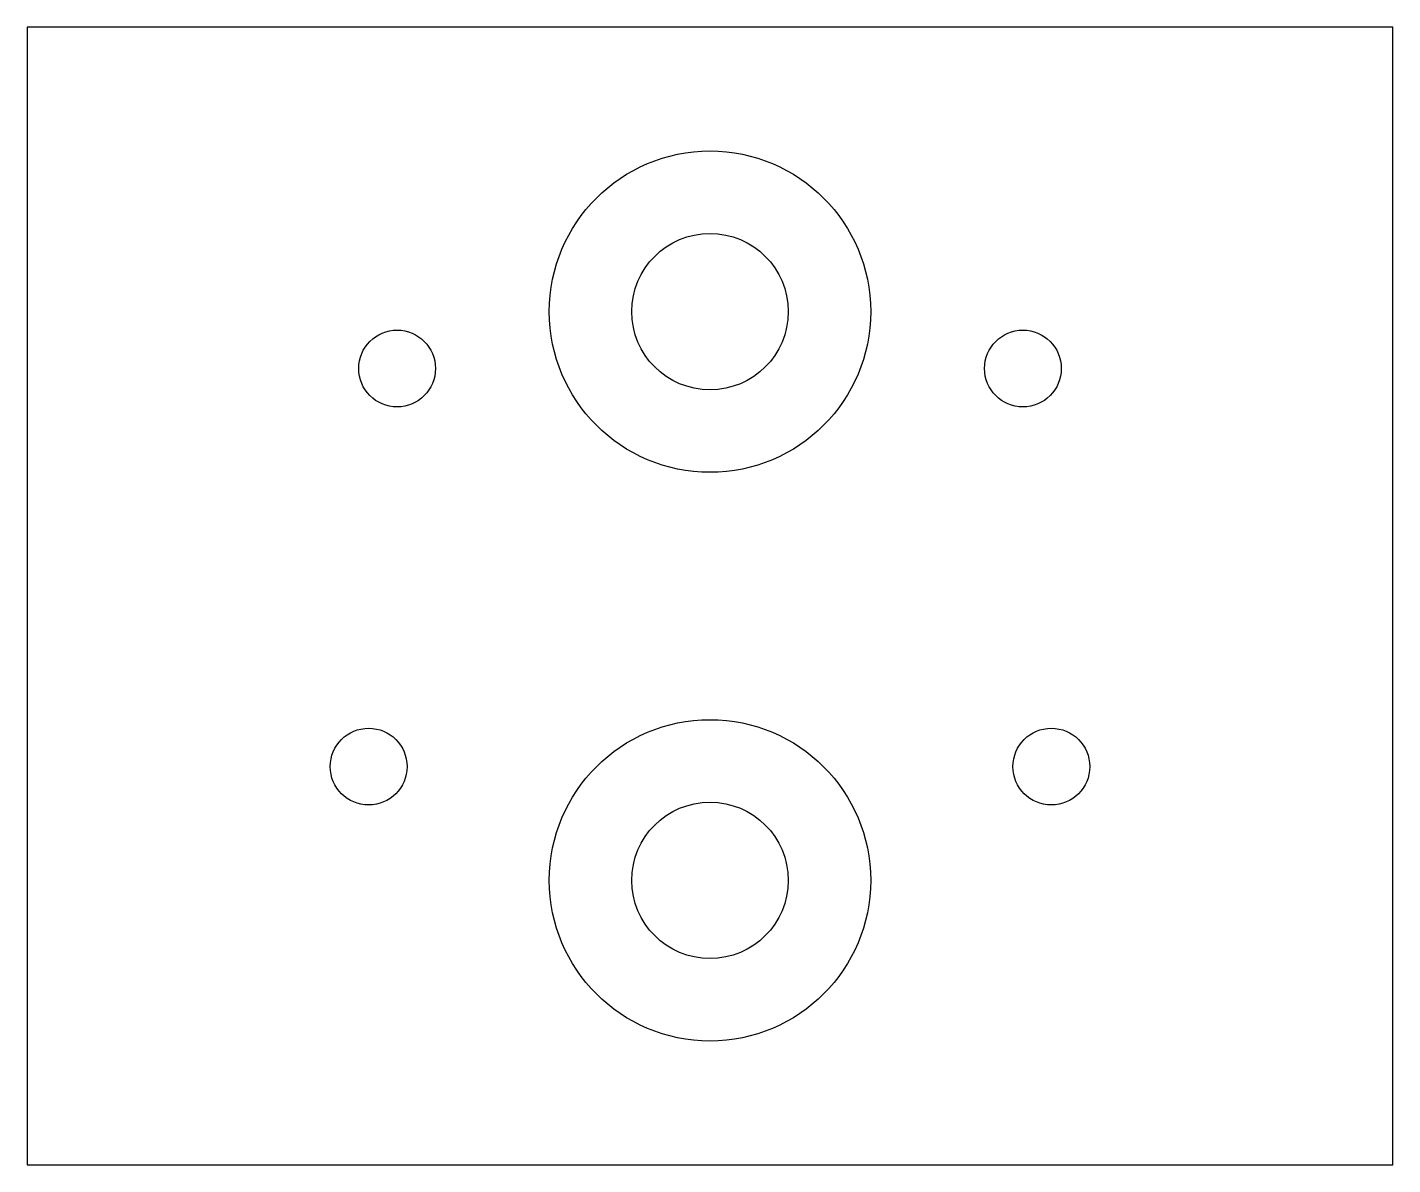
# Model space of a CAD drawing. Extents: x -24 to 24, y -20 to 20.
import ezdxf

# ---------------------------------------------------------------- set-up
doc = ezdxf.new("R2010")
doc.units = 0

msp = doc.modelspace()

# ---------------------------------------------------------------- linework, layer by layer
at = {"layer": 'FINISHED_PROFILE'}
for p, q in [((24, 20), (-24, 20)), ((-24, 20), (-24, -20)), ((24, -20), (24, 20)), ((-24, -20), (24, -20))]:
    msp.add_line(p, q, dxfattribs=at)
at = {"layer": 'M2_5_CLEARANCE'}
for centre in [(-11, 8), (11, 8), (-12, -6), (12, -6)]:
    msp.add_circle(centre, 1.35, dxfattribs=at)
at = {"layer": 'M5_CLEARANCE'}
for centre in [(0, 10), (0, -10)]:
    msp.add_circle(centre, 2.75, dxfattribs=at)
at = {"layer": 'M5_COUNTERSINK_NOMINAL'}
for centre in [(0, 10), (0, -10)]:
    msp.add_circle(centre, 5.65, dxfattribs=at)

doc.saveas('drawing.dxf')
